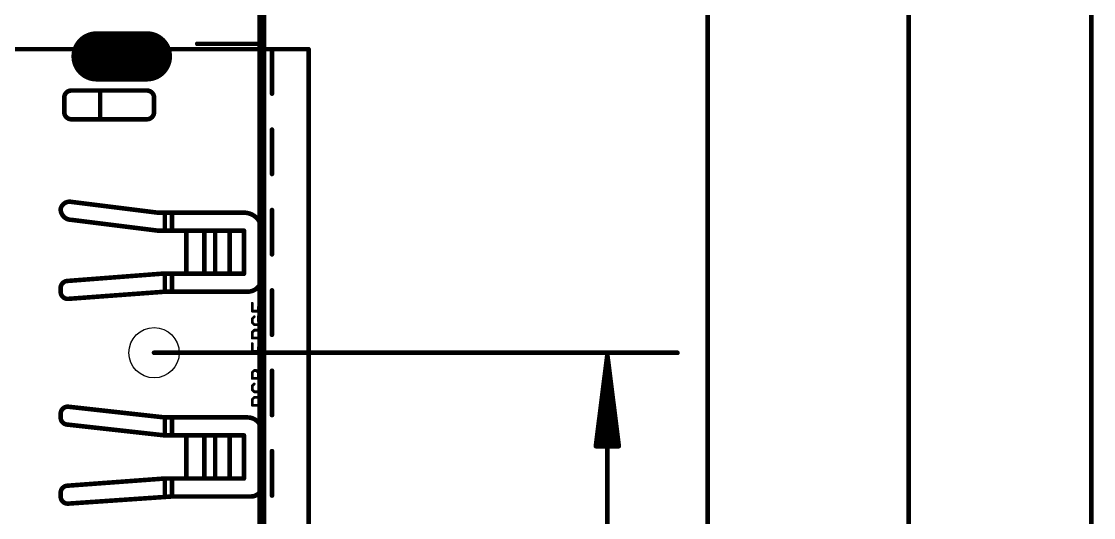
# Model space of a CAD drawing. Extents: x -12.5 to 70.1, y -12.4 to 85.2.
# Drawn here: x 38.31 to 68.14, y 12.41 to 26.22 of the extents above; entities that cross this region are included whole.
import ezdxf

# ---------------------------------------------------------------- set-up
doc = ezdxf.new("R2010")
doc.units = 0
for name, color, linetype in [('1', 12, 'CONTINUOUS'), ('16', 132, 'CONTINUOUS'), ('17', 110, 'CONTINUOUS'), ('20', 53, 'CONTINUOUS'), ('21', 40, 'CONTINUOUS'), ('23', 53, 'CONTINUOUS'), ('47', 253, 'CONTINUOUS'), ('51', 253, 'CONTINUOUS')]:
    doc.layers.add(name, color=color, linetype=linetype)

# ---------------------------------------------------------------- blocks, each defined once
blk = doc.blocks.new('LONGP100')
at = {"const_width": 1}
blk.add_lwpolyline([(-0.5, 0), (0.5, 0)], dxfattribs=at)
at = {"const_width": 0.5}
for points in [[(-0.5, 0.25, 1), (-0.5, -0.25)], [(0.5, -0.25, 1), (0.5, 0.25)]]:
    blk.add_lwpolyline(points, format="xyb", dxfattribs=at)

msp = doc.modelspace()

# ---------------------------------------------------------------- linework, layer by layer
at = {"layer": '1', "const_width": 0.254}
msp.add_lwpolyline([(45, 31), (45, 3)], dxfattribs=at)
at = {"layer": '16', "const_width": 0.25}
msp.add_lwpolyline([(45, 84.5), (45, 0)], dxfattribs=at)
at = {"layer": '20'}
for p, q in [((45, 82), (45, 3)), ((40.85, 25.6), (41.1, 25.6)), ((41.1, 25.6), (41.35, 25.6)), ((41.1, 24.9), (40.85, 24.9)), ((41.35, 24.9), (41.1, 24.9))]:
    msp.add_line(p, q, dxfattribs=at)
msp.add_circle((42, 17), 0.7, dxfattribs=at)
for centre, start, end in [((40.85, 25.25), 90, 180), ((41.35, 25.25), 0, 90), ((40.85, 25.25), 180, 270), ((41.35, 25.25), 270, 0)]:
    msp.add_arc(centre, 0.35, start, end, dxfattribs=at)
at = {"layer": '21', "const_width": 0.127}
msp.add_lwpolyline([(43.2, 25.6), (44.9, 25.6)], dxfattribs=at)
at = {"layer": '21', "const_width": 0.0635}
for points in [[(43.2, 25.6318, 1), (43.2, 25.5683)], [(44.9, 25.5683, 1), (44.9, 25.6318)]]:
    msp.add_lwpolyline(points, format="xyb", dxfattribs=at)
at = {"layer": '23'}
msp.add_point((42, 17), dxfattribs=at)
at = {"layer": '47', "const_width": 0.13}
for points in [[(68.072, 0.065), (68.072, 85.025)], [(62.992, 0.065), (62.992, 81.977)], [(57.404, 0.065), (57.404, 59.435)], [(42, 17), (56.56, 17)], [(54.61, 16.935), (54.2908, 14.4)], [(54.61, 16.935), (54.35, 14.4)], [(54.61, 16.935), (54.48, 14.4)], [(54.61, 0.065), (54.61, 16.935)], [(54.9292, 14.4), (54.61, 16.935)], [(54.74, 14.4), (54.61, 16.935)], [(54.87, 14.4), (54.61, 16.935)], [(54.2908, 14.4), (54.9292, 14.4)]]:
    msp.add_lwpolyline(points, dxfattribs=at)
at = {"layer": '47', "const_width": 0.065}
for points in [[(42, 17.0325, 1), (42, 16.9675)], [(56.56, 16.9675, 1), (56.56, 17.0325)], [(54.6425, 16.935, 1), (54.5775, 16.935)], [(54.6422, 16.9391, 1), (54.5778, 16.9309)], [(54.6425, 16.9333, 1), (54.5775, 16.9367)], [(54.6425, 16.9367, 1), (54.5775, 16.9333)], [(54.6423, 16.9383, 1), (54.5777, 16.9317)], [(54.6423, 16.9317, 1), (54.5777, 16.9383)], [(54.6422, 16.9309, 1), (54.5778, 16.9391)], [(54.2585, 14.4041, 1), (54.323, 14.3959)], [(54.2908, 14.4325, 1), (54.2908, 14.3675)], [(54.3177, 14.4033, 1), (54.3823, 14.3967)], [(54.4475, 14.4017, 1), (54.5125, 14.3983)], [(54.7075, 14.3983, 1), (54.7725, 14.4017)], [(54.8377, 14.3967, 1), (54.9023, 14.4033)], [(54.897, 14.3959, 1), (54.9615, 14.4041)], [(54.9292, 14.3675, 1), (54.9292, 14.4325)]]:
    msp.add_lwpolyline(points, format="xyb", dxfattribs=at)
at = {"layer": '51'}
for points, const_width in [([(31.91, 25.45), (45.28, 25.45)], 0.127), ([(45.28, 25.45), (46.3, 25.45)], 0.127), ([(45.28, 24.2125), (45.28, 25.45)], 0.127), ([(46.3, 25.45), (46.3, 8.55)], 0.127), ([(39.5, 24.1), (39.5, 23.9)], 0.127), ([(40.5, 24.3), (39.7, 24.3)], 0.127), ([(41.8, 24.3), (40.5, 24.3)], 0.127), ([(40.5, 24.3), (40.5, 23.5)], 0.127), ([(42, 23.7), (42, 24.1)], 0.127), ([(39.5, 23.9), (39.5, 23.7)], 0.127), ([(39.7, 23.5), (40.5, 23.5)], 0.127), ([(40.5, 23.5), (41.8, 23.5)], 0.127), ([(45.28, 21.975), (45.28, 23.2125)], 0.127), ([(39.7, 21.2), (42.1, 20.9)], 0.127), ([(42.1, 20.9), (42.3, 20.9)], 0.127), ([(42.3, 20.9), (42.5, 20.9)], 0.127), ([(42.3, 20.9), (42.3, 20.4)], 0.127), ([(42.5, 20.9), (44.5, 20.9)], 0.127), ([(42.5, 20.4), (42.5, 20.9)], 0.127), ([(45.28, 19.7375), (45.28, 20.975)], 0.127), ([(42.1, 20.4), (39.7, 20.7)], 0.127), ([(42.3, 20.4), (42.1, 20.4)], 0.127), ([(42.5, 20.4), (42.3, 20.4)], 0.127), ([(44.5, 20.4), (42.5, 20.4)], 0.127), ([(42.9, 19.2), (42.9, 20.4)], 0.127), ([(43.4, 19.2), (43.4, 20.4)], 0.127), ([(43.7, 19.2), (43.7, 20.4)], 0.127), ([(44.1, 20.4), (44.1, 19.2)], 0.127), ([(44.5, 19.2), (44.5, 20.4)], 0.127), ([(45, 20.4), (45, 19.3)], 0.127), ([(39.6, 19), (42.2, 19.2)], 0.127), ([(42.2, 19.2), (42.3, 19.2)], 0.127), ([(42.3, 19.2), (42.5, 19.2)], 0.127), ([(42.3, 18.7), (42.3, 19.2)], 0.127), ([(42.5, 19.2), (44.5, 19.2)], 0.127), ([(42.5, 18.7), (42.5, 19.2)], 0.127), ([(45, 19.3), (45, 19.1)], 0.127), ([(39.4, 18.7), (39.4, 18.8)], 0.127), ([(45.28, 17.5), (45.28, 18.7375)], 0.127), ([(42.3, 18.7), (39.6, 18.5)], 0.127), ([(42.5, 18.7), (42.3, 18.7)], 0.127), ([(44.6, 18.7), (42.5, 18.7)], 0.127), ([(44.7314, 18.3779), (44.7314, 18.1575)], 0.0762), ([(44.7314, 18.1575), (45.0619, 18.1575)], 0.0762), ([(44.8967, 18.1575), (44.8967, 18.2677)], 0.0762), ([(45.0619, 18.1575), (45.0619, 18.3779)], 0.0762), ([(44.7865, 18.0037), (44.7314, 17.9486)], 0.0762), ([(44.7314, 17.9486), (44.7314, 17.8384)], 0.0762), ([(45.0068, 18.0037), (44.8967, 18.0037)], 0.0762), ([(44.8967, 18.0037), (44.8967, 17.8935)], 0.0762), ([(45.0619, 17.9486), (45.0068, 18.0037)], 0.0762), ([(45.0619, 17.8384), (45.0619, 17.9486)], 0.0762), ([(44.7314, 17.8384), (44.7865, 17.7833)], 0.0762), ([(44.7865, 17.6295), (44.7314, 17.5744)], 0.0762), ([(44.7314, 17.5744), (44.7314, 17.4091)], 0.0762), ([(44.7865, 17.7833), (45.0068, 17.7833)], 0.0762), ([(45.0068, 17.6295), (44.7865, 17.6295)], 0.0762), ([(45.0068, 17.7833), (45.0619, 17.8384)], 0.0762), ([(45.0619, 17.5744), (45.0068, 17.6295)], 0.0762), ([(45.0619, 17.4091), (45.0619, 17.5744)], 0.0762), ([(44.7314, 17.4091), (45.0619, 17.4091)], 0.0762), ([(44.7314, 17.2552), (44.7314, 17.0349)], 0.0762), ([(44.7314, 17.0349), (45.0619, 17.0349)], 0.0762), ([(44.8967, 17.0349), (44.8967, 17.1451)], 0.0762), ([(45.0619, 17.0349), (45.0619, 17.2552)], 0.0762), ([(44.7314, 16.4518), (44.7865, 16.5068)], 0.0762), ([(44.7314, 16.2865), (44.7314, 16.4518)], 0.0762), ([(44.7865, 16.5068), (44.8416, 16.5068)], 0.0762), ([(44.8416, 16.5068), (44.8967, 16.4518)], 0.0762), ([(44.8967, 16.4518), (44.9517, 16.5068)], 0.0762), ([(44.8967, 16.2865), (44.8967, 16.4518)], 0.0762), ([(44.9517, 16.5068), (45.0068, 16.5068)], 0.0762), ([(45.0068, 16.5068), (45.0619, 16.4518)], 0.0762), ([(45.0619, 16.4518), (45.0619, 16.2865)], 0.0762), ([(45.28, 15.2625), (45.28, 16.5)], 0.127), ([(45.0619, 16.2865), (44.7314, 16.2865)], 0.0762), ([(44.7865, 16.1326), (44.7314, 16.0775)], 0.0762), ([(44.7314, 16.0775), (44.7314, 15.9674)], 0.0762), ([(45.0619, 16.0775), (45.0068, 16.1326)], 0.0762), ([(45.0619, 15.9674), (45.0619, 16.0775)], 0.0762), ([(44.7314, 15.9674), (44.7865, 15.9123)], 0.0762), ([(44.7865, 15.9123), (45.0068, 15.9123)], 0.0762), ([(45.0068, 15.9123), (45.0619, 15.9674)], 0.0762), ([(39.6, 15.5), (42.3, 15.2)], 0.127), ([(44.7314, 15.7033), (44.7865, 15.7584)], 0.0762), ([(44.7314, 15.5381), (44.7314, 15.7033)], 0.0762), ([(45.0619, 15.5381), (44.7314, 15.5381)], 0.0762), ([(44.7865, 15.7584), (44.8967, 15.7584)], 0.0762), ([(44.8967, 15.7584), (44.9517, 15.7033)], 0.0762), ([(44.9517, 15.7033), (44.9517, 15.5381)], 0.0762), ([(39.4, 15.2), (39.4, 15.3)], 0.127), ([(42.3, 15.2), (42.5, 15.2)], 0.127), ([(42.3, 14.7), (42.3, 15.2)], 0.127), ([(42.5, 15.2), (44.6, 15.2)], 0.127), ([(42.5, 15.2), (42.5, 14.7)], 0.127), ([(42.3, 14.7), (39.6, 15)], 0.127), ([(42.5, 14.7), (42.3, 14.7)], 0.127), ([(42.9, 14.7), (42.5, 14.7)], 0.127), ([(43.4, 14.7), (42.9, 14.7)], 0.127), ([(42.9, 13.5), (42.9, 14.7)], 0.127), ([(43.7, 14.7), (43.4, 14.7)], 0.127), ([(43.4, 13.5), (43.4, 14.7)], 0.127), ([(44.1, 14.7), (43.7, 14.7)], 0.127), ([(43.7, 13.5), (43.7, 14.7)], 0.127), ([(44.5, 14.7), (44.1, 14.7)], 0.127), ([(44.1, 14.7), (44.1, 13.5)], 0.127), ([(44.5, 13.5), (44.5, 14.7)], 0.127), ([(45, 14.8), (45, 13.3)], 0.127), ([(45.28, 13.025), (45.28, 14.2625)], 0.127), ([(39.6, 13.3), (42.3, 13.5)], 0.127), ([(42.3, 13.5), (42.5, 13.5)], 0.127), ([(42.3, 13), (42.3, 13.5)], 0.127), ([(42.5, 13.5), (42.9, 13.5)], 0.127), ([(42.5, 13.5), (42.5, 13)], 0.127), ([(42.9, 13.5), (43.4, 13.5)], 0.127), ([(43.4, 13.5), (43.7, 13.5)], 0.127), ([(43.7, 13.5), (44.1, 13.5)], 0.127), ([(44.1, 13.5), (44.5, 13.5)], 0.127), ([(39.4, 13), (39.4, 13.1)], 0.127), ([(42.5, 13), (39.6, 12.8)], 0.127), ([(44.7, 13), (42.5, 13)], 0.127)]:
    msp.add_lwpolyline(points, dxfattribs=dict(at, const_width=const_width))
for points, const_width in [([(45.3118, 25.45, 1), (45.2482, 25.45)], 0.0635), ([(45.28, 25.4818, 1), (45.28, 25.4183)], 0.0635), ([(45.28, 25.4183, 1), (45.28, 25.4818)], 0.0635), ([(46.3318, 25.45, 1), (46.2683, 25.45)], 0.0635), ([(46.3, 25.4183, 1), (46.3, 25.4818)], 0.0635), ([(39.7, 24.3, 0.4142), (39.5, 24.1)], 0.127), ([(39.5318, 24.1, 1), (39.4682, 24.1)], 0.0635), ([(39.7, 24.3317, 1), (39.7, 24.2683)], 0.0635), ([(39.7, 24.2683, 1), (39.7, 24.3317)], 0.0635), ([(40.5, 24.3317, 1), (40.5, 24.2683)], 0.0635), ([(40.5318, 24.3, 1), (40.4682, 24.3)], 0.0635), ([(40.5, 24.2683, 1), (40.5, 24.3317)], 0.0635), ([(42, 24.1, 0.4142), (41.8, 24.3)], 0.127), ([(41.8, 24.3317, 1), (41.8, 24.2683)], 0.0635), ([(41.8, 24.2683, 1), (41.8, 24.3317)], 0.0635), ([(42.0318, 24.1, 1), (41.9682, 24.1)], 0.0635), ([(45.2482, 24.2125, 1), (45.3118, 24.2125)], 0.0635), ([(39.4682, 24.1, 1), (39.5318, 24.1)], 0.0635), ([(39.5318, 23.9, 1), (39.4682, 23.9)], 0.0635), ([(39.4682, 23.9, 1), (39.5318, 23.9)], 0.0635), ([(41.9682, 24.1, 1), (42.0318, 24.1)], 0.0635), ([(39.5, 23.7, 0.4142), (39.7, 23.5)], 0.127), ([(39.5318, 23.7, 1), (39.4682, 23.7)], 0.0635), ([(39.4682, 23.7, 1), (39.5318, 23.7)], 0.0635), ([(41.8, 23.5, 0.4142), (42, 23.7)], 0.127), ([(42.0318, 23.7, 1), (41.9682, 23.7)], 0.0635), ([(41.9682, 23.7, 1), (42.0318, 23.7)], 0.0635), ([(39.7, 23.5317, 1), (39.7, 23.4683)], 0.0635), ([(39.7, 23.4683, 1), (39.7, 23.5317)], 0.0635), ([(40.5, 23.5317, 1), (40.5, 23.4683)], 0.0635), ([(40.4682, 23.5, 1), (40.5318, 23.5)], 0.0635), ([(40.5, 23.4683, 1), (40.5, 23.5317)], 0.0635), ([(41.8, 23.5317, 1), (41.8, 23.4683)], 0.0635), ([(41.8, 23.4683, 1), (41.8, 23.5317)], 0.0635), ([(45.3118, 23.2125, 1), (45.2482, 23.2125)], 0.0635), ([(45.2482, 21.975, 1), (45.3118, 21.975)], 0.0635), ([(39.7, 21.2, 0.4142), (39.4, 21)], 0.127), ([(39.7039, 21.2315, 1), (39.6961, 21.1685)], 0.0635), ([(39.6938, 21.1689, 1), (39.7062, 21.2311)], 0.0635), ([(39.4318, 21, 1), (39.3682, 21)], 0.0635), ([(39.4, 21, 0.4142), (39.7, 20.7)], 0.127), ([(39.3689, 21.0062, 1), (39.4311, 20.9938)], 0.0635), ([(42.1, 20.9318, 1), (42.1, 20.8683)], 0.0635), ([(42.0961, 20.8685, 1), (42.1039, 20.9315)], 0.0635), ([(42.3, 20.9318, 1), (42.3, 20.8683)], 0.0635), ([(42.3318, 20.9, 1), (42.2683, 20.9)], 0.0635), ([(42.3, 20.8683, 1), (42.3, 20.9318)], 0.0635), ([(42.5, 20.9318, 1), (42.5, 20.8683)], 0.0635), ([(42.5318, 20.9, 1), (42.4682, 20.9)], 0.0635), ([(42.5, 20.8683, 1), (42.5, 20.9318)], 0.0635), ([(45, 20.4, 0.4142), (44.5, 20.9)], 0.127), ([(44.5, 20.9318, 1), (44.5, 20.8683)], 0.0635), ([(44.5, 20.8683, 1), (44.5, 20.9318)], 0.0635), ([(45.3118, 20.975, 1), (45.2482, 20.975)], 0.0635), ([(39.7039, 20.7315, 1), (39.6961, 20.6685)], 0.0635), ([(39.7, 20.6683, 1), (39.7, 20.7317)], 0.0635), ([(42.1, 20.4318, 1), (42.1, 20.3683)], 0.0635), ([(42.0961, 20.3685, 1), (42.1039, 20.4315)], 0.0635), ([(42.3, 20.4318, 1), (42.3, 20.3683)], 0.0635), ([(42.2683, 20.4, 1), (42.3318, 20.4)], 0.0635), ([(42.3, 20.3683, 1), (42.3, 20.4318)], 0.0635), ([(42.5, 20.4318, 1), (42.5, 20.3683)], 0.0635), ([(42.4682, 20.4, 1), (42.5318, 20.4)], 0.0635), ([(42.5, 20.3683, 1), (42.5, 20.4318)], 0.0635), ([(42.9318, 20.4, 1), (42.8682, 20.4)], 0.0635), ([(43.4318, 20.4, 1), (43.3682, 20.4)], 0.0635), ([(43.7318, 20.4, 1), (43.6683, 20.4)], 0.0635), ([(44.1318, 20.4, 1), (44.0682, 20.4)], 0.0635), ([(44.5318, 20.4, 1), (44.4682, 20.4)], 0.0635), ([(44.5, 20.3683, 1), (44.5, 20.4318)], 0.0635), ([(45.0318, 20.4, 1), (44.9682, 20.4)], 0.0635), ([(44.9682, 20.4, 1), (45.0318, 20.4)], 0.0635), ([(45.2482, 19.7375, 1), (45.3118, 19.7375)], 0.0635), ([(42.2, 19.2317, 1), (42.2, 19.1683)], 0.0635), ([(42.2024, 19.1683, 1), (42.1976, 19.2317)], 0.0635), ([(42.3318, 19.2, 1), (42.2683, 19.2)], 0.0635), ([(42.3, 19.2317, 1), (42.3, 19.1683)], 0.0635), ([(42.3, 19.1683, 1), (42.3, 19.2317)], 0.0635), ([(42.5318, 19.2, 1), (42.4682, 19.2)], 0.0635), ([(42.5, 19.2317, 1), (42.5, 19.1683)], 0.0635), ([(42.5, 19.1683, 1), (42.5, 19.2317)], 0.0635), ([(42.8682, 19.2, 1), (42.9318, 19.2)], 0.0635), ([(43.3682, 19.2, 1), (43.4318, 19.2)], 0.0635), ([(43.6683, 19.2, 1), (43.7318, 19.2)], 0.0635), ([(44.0682, 19.2, 1), (44.1318, 19.2)], 0.0635), ([(44.4682, 19.2, 1), (44.5318, 19.2)], 0.0635), ([(44.5, 19.1683, 1), (44.5, 19.2317)], 0.0635), ([(44.6, 18.7, 0.4142), (45, 19.1)], 0.127), ([(45.0318, 19.3, 1), (44.9682, 19.3)], 0.0635), ([(44.9682, 19.3, 1), (45.0318, 19.3)], 0.0635), ([(45.0318, 19.1, 1), (44.9682, 19.1)], 0.0635), ([(44.9682, 19.1, 1), (45.0318, 19.1)], 0.0635), ([(39.4318, 18.8, 1), (39.3682, 18.8)], 0.0635), ([(39.3682, 18.8, 1), (39.4318, 18.8)], 0.0635), ([(39.6, 19, 0.4142), (39.4, 18.8)], 0.127), ([(39.5976, 19.0317, 1), (39.6024, 18.9683)], 0.0635), ([(39.6, 18.9683, 1), (39.6, 19.0317)], 0.0635), ([(45.3118, 18.7375, 1), (45.2482, 18.7375)], 0.0635), ([(39.4318, 18.7, 1), (39.3682, 18.7)], 0.0635), ([(39.3682, 18.7, 1), (39.4318, 18.7)], 0.0635), ([(39.4, 18.7, 0.4142), (39.6, 18.5)], 0.127), ([(39.5977, 18.5317, 1), (39.6023, 18.4683)], 0.0635), ([(39.6, 18.4683, 1), (39.6, 18.5317)], 0.0635), ([(42.3, 18.7317, 1), (42.3, 18.6683)], 0.0635), ([(42.2683, 18.7, 1), (42.3318, 18.7)], 0.0635), ([(42.3023, 18.6683, 1), (42.2977, 18.7317)], 0.0635), ([(42.5, 18.7317, 1), (42.5, 18.6683)], 0.0635), ([(42.4682, 18.7, 1), (42.5318, 18.7)], 0.0635), ([(42.5, 18.6683, 1), (42.5, 18.7317)], 0.0635), ([(44.6, 18.7317, 1), (44.6, 18.6683)], 0.0635), ([(44.6, 18.6683, 1), (44.6, 18.7317)], 0.0635), ([(44.7314, 18.1766, 1), (44.7314, 18.1385)], 0.0381), ([(44.7505, 18.3779, 1), (44.7124, 18.3779)], 0.0381), ([(44.9157, 18.2677, 1), (44.8776, 18.2677)], 0.0381), ([(45.081, 18.3779, 1), (45.0429, 18.3779)], 0.0381), ([(45.0619, 18.1385, 1), (45.0619, 18.1766)], 0.0381), ([(44.7179, 17.962, 1), (44.7449, 17.9351)], 0.0381), ([(44.7124, 18.1575, 1), (44.7505, 18.1575)], 0.0381), ([(44.7505, 17.9486, 1), (44.7124, 17.9486)], 0.0381), ([(44.8, 17.9902, 1), (44.773, 18.0171)], 0.0381), ([(44.8776, 18.1575, 1), (44.9157, 18.1575)], 0.0381), ([(44.8967, 18.0227, 1), (44.8967, 17.9846)], 0.0381), ([(44.9157, 18.0037, 1), (44.8776, 18.0037)], 0.0381), ([(44.8776, 17.8935, 1), (44.9157, 17.8935)], 0.0381), ([(45.0203, 18.0171, 1), (44.9934, 17.9902)], 0.0381), ([(45.0068, 17.9846, 1), (45.0068, 18.0227)], 0.0381), ([(45.0429, 18.1575, 1), (45.081, 18.1575)], 0.0381), ([(45.081, 17.9486, 1), (45.0429, 17.9486)], 0.0381), ([(45.0484, 17.9351, 1), (45.0754, 17.962)], 0.0381), ([(44.7449, 17.8519, 1), (44.7179, 17.8249)], 0.0381), ([(44.7179, 17.5878, 1), (44.7449, 17.5609)], 0.0381), ([(44.7124, 17.8384, 1), (44.7505, 17.8384)], 0.0381), ([(44.7505, 17.5744, 1), (44.7124, 17.5744)], 0.0381), ([(44.7865, 17.8024, 1), (44.7865, 17.7643)], 0.0381), ([(44.7865, 17.6485, 1), (44.7865, 17.6104)], 0.0381), ([(44.773, 17.7699, 1), (44.8, 17.7968)], 0.0381), ([(44.8, 17.616, 1), (44.773, 17.6429)], 0.0381), ([(44.9934, 17.7968, 1), (45.0203, 17.7699)], 0.0381), ([(45.0203, 17.6429, 1), (44.9934, 17.616)], 0.0381), ([(45.0068, 17.7643, 1), (45.0068, 17.8024)], 0.0381), ([(45.0068, 17.6104, 1), (45.0068, 17.6485)], 0.0381), ([(45.0429, 17.8384, 1), (45.081, 17.8384)], 0.0381), ([(45.081, 17.5744, 1), (45.0429, 17.5744)], 0.0381), ([(45.0754, 17.8249, 1), (45.0484, 17.8519)], 0.0381), ([(45.0484, 17.5609, 1), (45.0754, 17.5878)], 0.0381), ([(44.7314, 17.4282, 1), (44.7314, 17.3901)], 0.0381), ([(44.7124, 17.4091, 1), (44.7505, 17.4091)], 0.0381), ([(45.0429, 17.4091, 1), (45.081, 17.4091)], 0.0381), ([(45.0619, 17.3901, 1), (45.0619, 17.4282)], 0.0381), ([(45.2482, 17.5, 1), (45.3118, 17.5)], 0.0635), ([(44.7314, 17.054, 1), (44.7314, 17.0159)], 0.0381), ([(44.7505, 17.2552, 1), (44.7124, 17.2552)], 0.0381), ([(44.7124, 17.0349, 1), (44.7505, 17.0349)], 0.0381), ([(44.9157, 17.1451, 1), (44.8776, 17.1451)], 0.0381), ([(44.8776, 17.0349, 1), (44.9157, 17.0349)], 0.0381), ([(45.081, 17.2552, 1), (45.0429, 17.2552)], 0.0381), ([(45.0429, 17.0349, 1), (45.081, 17.0349)], 0.0381), ([(45.0619, 17.0159, 1), (45.0619, 17.054)], 0.0381), ([(44.7179, 16.4652, 1), (44.7449, 16.4383)], 0.0381), ([(44.7505, 16.4518, 1), (44.7124, 16.4518)], 0.0381), ([(44.7865, 16.5259, 1), (44.7865, 16.4878)], 0.0381), ([(44.8, 16.4934, 1), (44.773, 16.5203)], 0.0381), ([(44.8551, 16.5203, 1), (44.8281, 16.4934)], 0.0381), ([(44.8416, 16.4878, 1), (44.8416, 16.5259)], 0.0381), ([(44.9157, 16.4518, 1), (44.8776, 16.4518)], 0.0381), ([(44.8832, 16.4652, 1), (44.9101, 16.4383)], 0.0381), ([(44.8832, 16.4383, 1), (44.9101, 16.4652)], 0.0381), ([(44.9517, 16.5259, 1), (44.9517, 16.4878)], 0.0381), ([(44.9652, 16.4934, 1), (44.9383, 16.5203)], 0.0381), ([(45.0203, 16.5203, 1), (44.9934, 16.4934)], 0.0381), ([(45.0068, 16.4878, 1), (45.0068, 16.5259)], 0.0381), ([(45.081, 16.4518, 1), (45.0429, 16.4518)], 0.0381), ([(45.0484, 16.4383, 1), (45.0754, 16.4652)], 0.0381), ([(45.3118, 16.5, 1), (45.2482, 16.5)], 0.0635), ([(44.7314, 16.3056, 1), (44.7314, 16.2675)], 0.0381), ([(44.7179, 16.091, 1), (44.7449, 16.0641)], 0.0381), ([(44.7124, 16.2865, 1), (44.7505, 16.2865)], 0.0381), ([(44.7505, 16.0775, 1), (44.7124, 16.0775)], 0.0381), ([(44.8, 16.1192, 1), (44.773, 16.1461)], 0.0381), ([(44.8776, 16.2865, 1), (44.9157, 16.2865)], 0.0381), ([(45.0203, 16.1461, 1), (44.9934, 16.1192)], 0.0381), ([(45.0429, 16.2865, 1), (45.081, 16.2865)], 0.0381), ([(45.081, 16.0775, 1), (45.0429, 16.0775)], 0.0381), ([(45.0484, 16.0641, 1), (45.0754, 16.091)], 0.0381), ([(45.0619, 16.2675, 1), (45.0619, 16.3056)], 0.0381), ([(44.7449, 15.9809, 1), (44.7179, 15.9539)], 0.0381), ([(44.7124, 15.9674, 1), (44.7505, 15.9674)], 0.0381), ([(44.7865, 15.9314, 1), (44.7865, 15.8933)], 0.0381), ([(44.773, 15.8988, 1), (44.8, 15.9258)], 0.0381), ([(44.9934, 15.9258, 1), (45.0203, 15.8988)], 0.0381), ([(45.0068, 15.8933, 1), (45.0068, 15.9314)], 0.0381), ([(45.0429, 15.9674, 1), (45.081, 15.9674)], 0.0381), ([(45.0754, 15.9539, 1), (45.0484, 15.9809)], 0.0381), ([(39.6, 15.5, 0.4142), (39.4, 15.3)], 0.127), ([(39.6035, 15.5316, 1), (39.5965, 15.4684)], 0.0635), ([(39.6, 15.4682, 1), (39.6, 15.5318)], 0.0635), ([(44.7179, 15.7168, 1), (44.7449, 15.6899)], 0.0381), ([(44.7314, 15.5572, 1), (44.7314, 15.5191)], 0.0381), ([(44.7505, 15.7033, 1), (44.7124, 15.7033)], 0.0381), ([(44.7124, 15.5381, 1), (44.7505, 15.5381)], 0.0381), ([(44.7865, 15.7775, 1), (44.7865, 15.7394)], 0.0381), ([(44.8, 15.7449, 1), (44.773, 15.7719)], 0.0381), ([(44.9101, 15.7719, 1), (44.8832, 15.7449)], 0.0381), ([(44.8967, 15.7394, 1), (44.8967, 15.7775)], 0.0381), ([(44.9708, 15.7033, 1), (44.9327, 15.7033)], 0.0381), ([(44.9327, 15.5381, 1), (44.9708, 15.5381)], 0.0381), ([(44.9383, 15.6899, 1), (44.9652, 15.7168)], 0.0381), ([(45.0619, 15.5191, 1), (45.0619, 15.5572)], 0.0381), ([(39.4318, 15.3, 1), (39.3682, 15.3)], 0.0635), ([(39.3682, 15.3, 1), (39.4318, 15.3)], 0.0635), ([(39.4318, 15.2, 1), (39.3682, 15.2)], 0.0635), ([(39.3682, 15.2, 1), (39.4318, 15.2)], 0.0635), ([(39.4, 15.2, 0.4142), (39.6, 15)], 0.127), ([(42.3, 15.2318, 1), (42.3, 15.1683)], 0.0635), ([(42.3318, 15.2, 1), (42.2683, 15.2)], 0.0635), ([(42.2965, 15.1684, 1), (42.3035, 15.2316)], 0.0635), ([(42.5, 15.2318, 1), (42.5, 15.1683)], 0.0635), ([(42.5318, 15.2, 1), (42.4682, 15.2)], 0.0635), ([(42.5, 15.1683, 1), (42.5, 15.2318)], 0.0635), ([(44.6, 15.2318, 1), (44.6, 15.1683)], 0.0635), ([(45, 14.8, 0.4142), (44.6, 15.2)], 0.127), ([(44.6, 15.1683, 1), (44.6, 15.2318)], 0.0635), ([(45.2482, 15.2625, 1), (45.3118, 15.2625)], 0.0635), ([(39.6035, 15.0316, 1), (39.5965, 14.9684)], 0.0635), ([(39.6, 14.9682, 1), (39.6, 15.0318)], 0.0635), ([(42.3, 14.7318, 1), (42.3, 14.6683)], 0.0635), ([(42.2683, 14.7, 1), (42.3318, 14.7)], 0.0635), ([(42.2965, 14.6684, 1), (42.3035, 14.7316)], 0.0635), ([(42.5, 14.7318, 1), (42.5, 14.6683)], 0.0635), ([(42.4682, 14.7, 1), (42.5318, 14.7)], 0.0635), ([(42.5, 14.6683, 1), (42.5, 14.7318)], 0.0635), ([(42.9318, 14.7, 1), (42.8682, 14.7)], 0.0635), ([(42.9, 14.7318, 1), (42.9, 14.6683)], 0.0635), ([(42.9, 14.6683, 1), (42.9, 14.7318)], 0.0635), ([(43.4318, 14.7, 1), (43.3682, 14.7)], 0.0635), ([(43.4, 14.7318, 1), (43.4, 14.6683)], 0.0635), ([(43.4, 14.6683, 1), (43.4, 14.7318)], 0.0635), ([(43.7, 14.7318, 1), (43.7, 14.6683)], 0.0635), ([(43.7318, 14.7, 1), (43.6683, 14.7)], 0.0635), ([(43.7, 14.6683, 1), (43.7, 14.7318)], 0.0635), ([(44.1318, 14.7, 1), (44.0682, 14.7)], 0.0635), ([(44.1, 14.7318, 1), (44.1, 14.6683)], 0.0635), ([(44.1, 14.6683, 1), (44.1, 14.7318)], 0.0635), ([(44.5318, 14.7, 1), (44.4682, 14.7)], 0.0635), ([(44.5, 14.6683, 1), (44.5, 14.7318)], 0.0635), ([(45.0318, 14.8, 1), (44.9682, 14.8)], 0.0635), ([(44.9682, 14.8, 1), (45.0318, 14.8)], 0.0635), ([(45.3118, 14.2625, 1), (45.2482, 14.2625)], 0.0635), ([(42.3, 13.5318, 1), (42.3, 13.4682)], 0.0635), ([(42.3318, 13.5, 1), (42.2683, 13.5)], 0.0635), ([(42.3023, 13.4683, 1), (42.2977, 13.5317)], 0.0635), ([(42.5, 13.5318, 1), (42.5, 13.4682)], 0.0635), ([(42.5318, 13.5, 1), (42.4682, 13.5)], 0.0635), ([(42.5, 13.4682, 1), (42.5, 13.5318)], 0.0635), ([(42.9, 13.5318, 1), (42.9, 13.4682)], 0.0635), ([(42.8682, 13.5, 1), (42.9318, 13.5)], 0.0635), ([(42.9, 13.4682, 1), (42.9, 13.5318)], 0.0635), ([(43.4, 13.5318, 1), (43.4, 13.4682)], 0.0635), ([(43.3682, 13.5, 1), (43.4318, 13.5)], 0.0635), ([(43.4, 13.4682, 1), (43.4, 13.5318)], 0.0635), ([(43.7, 13.5318, 1), (43.7, 13.4682)], 0.0635), ([(43.6683, 13.5, 1), (43.7318, 13.5)], 0.0635), ([(43.7, 13.4682, 1), (43.7, 13.5318)], 0.0635), ([(44.0682, 13.5, 1), (44.1318, 13.5)], 0.0635), ([(44.1, 13.5318, 1), (44.1, 13.4682)], 0.0635), ([(44.1, 13.4682, 1), (44.1, 13.5318)], 0.0635), ([(44.4682, 13.5, 1), (44.5318, 13.5)], 0.0635), ([(44.5, 13.4682, 1), (44.5, 13.5318)], 0.0635), ([(39.4318, 13.1, 1), (39.3682, 13.1)], 0.0635), ([(39.3682, 13.1, 1), (39.4318, 13.1)], 0.0635), ([(39.6, 13.3, 0.4142), (39.4, 13.1)], 0.127), ([(39.5977, 13.3317, 1), (39.6023, 13.2683)], 0.0635), ([(39.6, 13.2683, 1), (39.6, 13.3318)], 0.0635), ([(44.7, 13, 0.4142), (45, 13.3)], 0.127), ([(45.0318, 13.3, 1), (44.9682, 13.3)], 0.0635), ([(44.9682, 13.3, 1), (45.0318, 13.3)], 0.0635), ([(39.4318, 13, 1), (39.3682, 13)], 0.0635), ([(39.3682, 13, 1), (39.4318, 13)], 0.0635), ([(39.4, 13, 0.4142), (39.6, 12.8)], 0.127), ([(39.5978, 12.8317, 1), (39.6022, 12.7683)], 0.0635), ([(39.6, 12.7683, 1), (39.6, 12.8318)], 0.0635), ([(42.2683, 13, 1), (42.3318, 13)], 0.0635), ([(42.5, 13.0318, 1), (42.5, 12.9682)], 0.0635), ([(42.4682, 13, 1), (42.5318, 13)], 0.0635), ([(42.5022, 12.9683, 1), (42.4978, 13.0317)], 0.0635), ([(44.7, 13.0318, 1), (44.7, 12.9682)], 0.0635), ([(44.7, 12.9682, 1), (44.7, 13.0318)], 0.0635), ([(45.2482, 13.025, 1), (45.3118, 13.025)], 0.0635)]:
    msp.add_lwpolyline(points, format="xyb", dxfattribs=dict(at, const_width=const_width))

# ---------------------------------------------------------------- block references
at = {"layer": '17', "xscale": 1.4, "yscale": 1.4, "rotation": 180}
msp.add_blockref('LONGP100', (41.1, 25.25), dxfattribs=at)
msp.add_blockref('LONGP100', (41.1, 25.25), dxfattribs=at)

doc.saveas('drawing.dxf')
